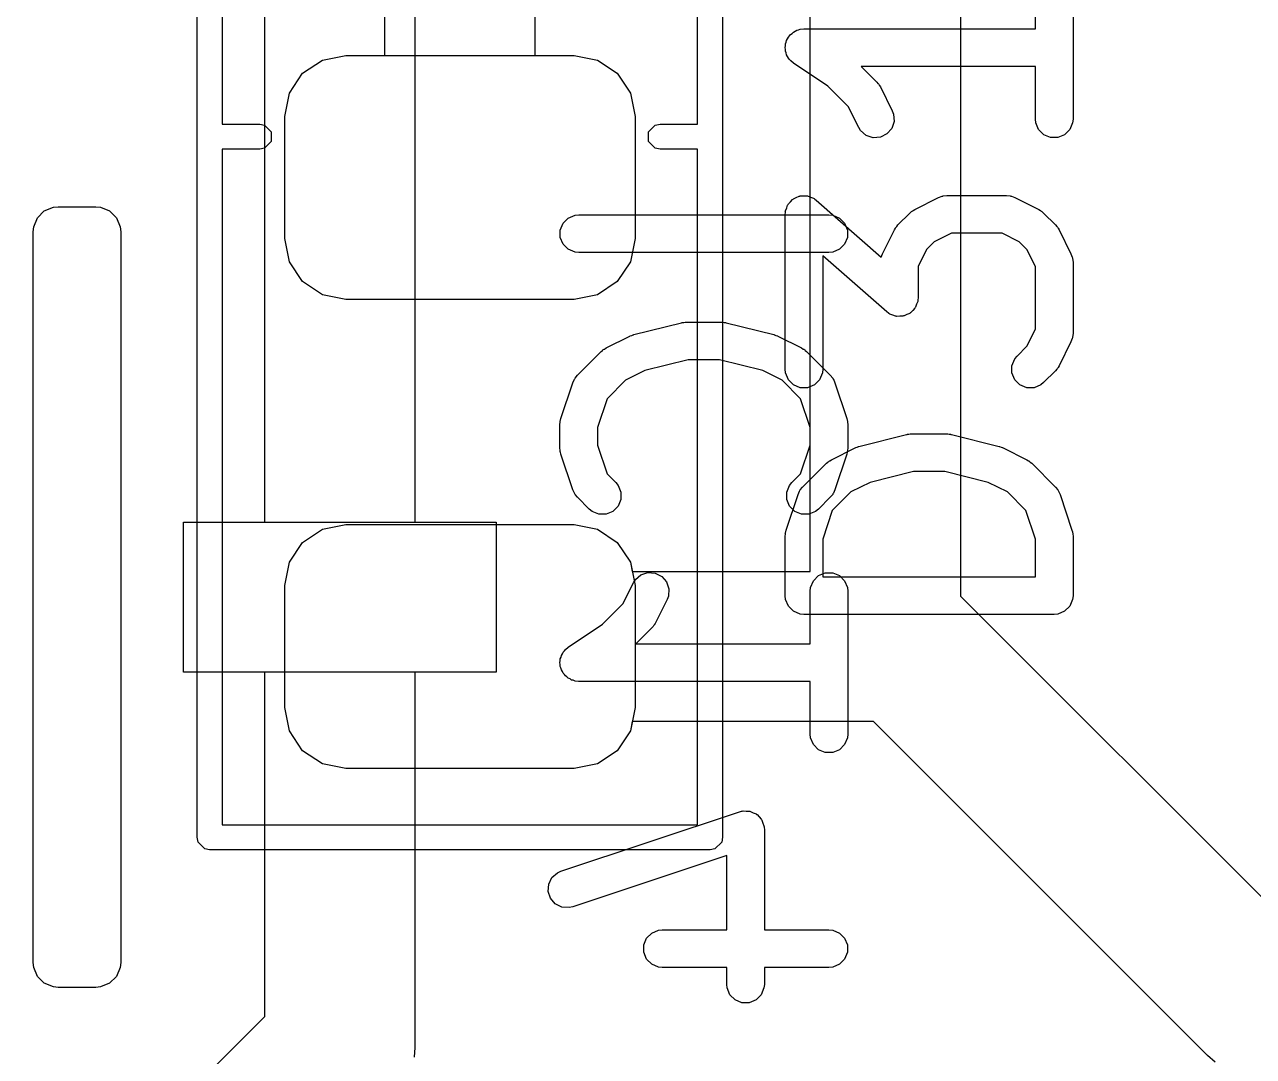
# Model space of a CAD drawing. Header units: inches. Extents: x 1.3 to 5.24, y -7.03 to -1.12.
# Drawn here: x 4.6874 to 4.8807, y -1.5242 to -1.3619 of the extents above; entities that cross this region are included whole.
import ezdxf

# ---------------------------------------------------------------- set-up
doc = ezdxf.new("R2010")
doc.units = ezdxf.units.IN
doc.header["$MEASUREMENT"] = 0
for name, color, linetype, true_color in [('B.Cu', 153, 'CONTINUOUS', 0x4d7fc4), ('B.Mask', 4, 'CONTINUOUS', 0x02ffee), ('B.Paste', 132, 'CONTINUOUS', 0x00c2c2), ('B.Silkscreen', 31, 'CONTINUOUS', 0xe8b2a7), ('F.Cu', 13, 'CONTINUOUS', 0xc83434), ('F.Mask', 201, 'CONTINUOUS', 0xd864ff), ('F.Paste', 253, 'CONTINUOUS', 0xb4a09a), ('F.Silkscreen', 41, 'CONTINUOUS', 0xf2eda1)]:
    doc.layers.add(name, color=color, linetype=linetype, true_color=true_color)

msp = doc.modelspace()

# ---------------------------------------------------------------- linework, layer by layer
at = {"layer": 'B.Cu', "linetype": 'CONTINUOUS'}
for p, q in [((4.7252, -1.44016), (4.7252, -1.32245)), ((4.74882, -1.33031), (4.74882, -1.44016)), ((4.7124, -1.46378), (4.7124, -1.44016)), ((4.7124, -1.44016), (4.7252, -1.44016)), ((4.74882, -1.44016), (4.76161, -1.44016)), ((4.76161, -1.44016), (4.76161, -1.46378)), ((4.7252, -1.46378), (4.7124, -1.46378)), ((4.7252, -1.51794), (4.7252, -1.46378)), ((4.76161, -1.46378), (4.74882, -1.46378)), ((4.74882, -1.46378), (4.74882, -1.52283)), ((4.67669, -1.56645), (4.7252, -1.51794)), ((4.74882, -1.52283), (4.74872, -1.52438))]:
    msp.add_line(p, q, dxfattribs=at)
at = {"layer": 'B.Mask', "linetype": 'CONTINUOUS'}
for p, q in [((4.7124, -1.46378), (4.7124, -1.44016)), ((4.7124, -1.44016), (4.76161, -1.44016)), ((4.76161, -1.44016), (4.76161, -1.46378)), ((4.76161, -1.46378), (4.7124, -1.46378))]:
    msp.add_line(p, q, dxfattribs=at)
at = {"layer": 'B.Paste', "linetype": 'CONTINUOUS'}
for p, q in [((4.7124, -1.46378), (4.7124, -1.44016)), ((4.7124, -1.44016), (4.76161, -1.44016)), ((4.76161, -1.44016), (4.76161, -1.46378)), ((4.76161, -1.46378), (4.7124, -1.46378))]:
    msp.add_line(p, q, dxfattribs=at)
at = {"layer": 'B.Silkscreen', "linetype": 'CONTINUOUS'}
for p, q in [((4.68944, -1.3923), (4.69053, -1.39121)), ((4.69053, -1.39121), (4.69195, -1.39063)), ((4.69195, -1.39063), (4.69272, -1.39055)), ((4.69272, -1.39055), (4.69862, -1.39055)), ((4.69862, -1.39055), (4.69939, -1.39063)), ((4.69939, -1.39063), (4.70081, -1.39121)), ((4.70081, -1.39121), (4.7019, -1.3923)), ((4.77402, -1.39189), (4.7746, -1.39184)), ((4.7746, -1.39184), (4.81397, -1.39184)), ((4.81397, -1.39184), (4.81455, -1.39189)), ((4.68878, -1.39449), (4.68886, -1.39372)), ((4.68886, -1.39372), (4.68944, -1.3923)), ((4.7019, -1.3923), (4.70248, -1.39372)), ((4.70248, -1.39372), (4.70256, -1.39449)), ((4.7717, -1.39421), (4.77214, -1.39315)), ((4.77214, -1.39315), (4.77296, -1.39233)), ((4.77296, -1.39233), (4.77402, -1.39189)), ((4.81455, -1.39189), (4.81561, -1.39233)), ((4.81561, -1.39233), (4.81642, -1.39315)), ((4.81642, -1.39315), (4.81687, -1.39421)), ((4.68878, -1.50945), (4.68878, -1.39449)), ((4.70256, -1.39449), (4.70256, -1.50945)), ((4.7717, -1.39536), (4.7717, -1.39421)), ((4.77214, -1.39643), (4.7717, -1.39536)), ((4.81687, -1.39536), (4.81642, -1.39643)), ((4.81687, -1.39421), (4.81687, -1.39536)), ((4.77296, -1.39724), (4.77214, -1.39643)), ((4.77402, -1.39768), (4.77296, -1.39724)), ((4.81561, -1.39724), (4.81455, -1.39768)), ((4.81642, -1.39643), (4.81561, -1.39724)), ((4.7746, -1.39774), (4.77402, -1.39768)), ((4.81397, -1.39774), (4.7746, -1.39774)), ((4.81455, -1.39768), (4.81397, -1.39774)), ((4.78326, -1.41067), (4.79076, -1.4088)), ((4.79076, -1.4088), (4.79086, -1.40878)), ((4.79086, -1.40878), (4.7909, -1.40877)), ((4.7909, -1.40877), (4.79111, -1.40874)), ((4.79111, -1.40874), (4.79133, -1.40871)), ((4.79133, -1.40871), (4.79137, -1.40872)), ((4.79137, -1.40872), (4.79147, -1.40871)), ((4.79147, -1.40871), (4.7971, -1.40871)), ((4.7971, -1.40871), (4.7972, -1.40872)), ((4.7972, -1.40872), (4.79724, -1.40871)), ((4.79724, -1.40871), (4.79746, -1.40874)), ((4.79746, -1.40874), (4.79767, -1.40877)), ((4.79767, -1.40877), (4.79771, -1.40878)), ((4.79771, -1.40878), (4.79781, -1.4088)), ((4.79781, -1.4088), (4.80531, -1.41067)), ((4.7789, -1.41277), (4.78265, -1.41089)), ((4.78265, -1.41089), (4.78269, -1.41088)), ((4.78269, -1.41088), (4.78271, -1.41087)), ((4.78271, -1.41087), (4.78295, -1.41078)), ((4.78295, -1.41078), (4.78319, -1.41069)), ((4.78319, -1.41069), (4.78321, -1.41069)), ((4.78321, -1.41069), (4.78326, -1.41067)), ((4.80531, -1.41067), (4.80535, -1.41069)), ((4.80535, -1.41069), (4.80538, -1.41069)), ((4.80538, -1.41069), (4.80561, -1.41078)), ((4.80561, -1.41078), (4.80586, -1.41087)), ((4.80586, -1.41087), (4.80587, -1.41088)), ((4.80587, -1.41088), (4.80592, -1.41089)), ((4.80592, -1.41089), (4.80967, -1.41277)), ((4.77814, -1.41332), (4.77836, -1.41314)), ((4.77836, -1.41314), (4.77841, -1.41308)), ((4.77841, -1.41308), (4.7785, -1.41302)), ((4.7785, -1.41302), (4.77858, -1.41296)), ((4.77858, -1.41296), (4.77866, -1.41293)), ((4.77866, -1.41293), (4.7789, -1.41277)), ((4.80967, -1.41277), (4.80991, -1.41293)), ((4.80991, -1.41293), (4.80999, -1.41296)), ((4.80999, -1.41296), (4.81007, -1.41302)), ((4.81007, -1.41302), (4.81016, -1.41308)), ((4.81016, -1.41308), (4.81021, -1.41314)), ((4.81021, -1.41314), (4.81043, -1.41332)), ((4.77439, -1.41707), (4.77814, -1.41332)), ((4.79184, -1.41461), (4.785, -1.41632)), ((4.79673, -1.41461), (4.79184, -1.41461)), ((4.80356, -1.41632), (4.79673, -1.41461)), ((4.81043, -1.41332), (4.81418, -1.41707)), ((4.785, -1.41632), (4.78197, -1.41784)), ((4.8066, -1.41784), (4.80356, -1.41632)), ((4.7718, -1.42385), (4.77367, -1.41823)), ((4.77367, -1.41823), (4.77391, -1.4177)), ((4.77391, -1.4177), (4.77398, -1.41762)), ((4.77398, -1.41762), (4.77402, -1.41752)), ((4.77402, -1.41752), (4.77439, -1.41707)), ((4.78197, -1.41784), (4.77905, -1.42076)), ((4.80951, -1.42076), (4.8066, -1.41784)), ((4.81418, -1.41707), (4.81455, -1.41752)), ((4.81455, -1.41752), (4.81459, -1.41762)), ((4.81459, -1.41762), (4.81466, -1.4177)), ((4.81466, -1.4177), (4.8149, -1.41823)), ((4.8149, -1.41823), (4.81677, -1.42385)), ((4.77905, -1.42076), (4.77755, -1.42526)), ((4.81102, -1.42526), (4.80951, -1.42076)), ((4.77165, -1.42478), (4.77168, -1.42449)), ((4.77167, -1.42442), (4.77169, -1.42431)), ((4.77168, -1.42449), (4.77167, -1.42442)), ((4.77169, -1.42431), (4.7717, -1.42421)), ((4.7717, -1.42421), (4.77173, -1.42414)), ((4.77173, -1.42414), (4.7718, -1.42385)), ((4.81677, -1.42385), (4.81684, -1.42414)), ((4.81684, -1.42414), (4.81687, -1.42421)), ((4.81687, -1.42421), (4.81688, -1.42431)), ((4.81688, -1.42431), (4.8169, -1.42442)), ((4.8169, -1.42442), (4.81689, -1.42449)), ((4.81689, -1.42449), (4.81692, -1.42478)), ((4.77165, -1.42853), (4.77165, -1.42478)), ((4.77755, -1.42526), (4.77755, -1.42805)), ((4.81102, -1.42805), (4.81102, -1.42526)), ((4.81692, -1.42478), (4.81692, -1.42853)), ((4.77168, -1.42883), (4.77165, -1.42853)), ((4.77755, -1.42805), (4.77905, -1.43256)), ((4.80951, -1.43256), (4.81102, -1.42805)), ((4.81692, -1.42853), (4.81689, -1.42883)), ((4.77167, -1.4289), (4.77168, -1.42883)), ((4.77169, -1.42901), (4.77167, -1.4289)), ((4.7717, -1.42911), (4.77169, -1.42901)), ((4.77173, -1.42918), (4.7717, -1.42911)), ((4.7718, -1.42947), (4.77173, -1.42918)), ((4.77367, -1.43509), (4.7718, -1.42947)), ((4.81677, -1.42947), (4.8149, -1.43509)), ((4.81684, -1.42918), (4.81677, -1.42947)), ((4.81687, -1.42911), (4.81684, -1.42918)), ((4.81688, -1.42901), (4.81687, -1.42911)), ((4.8169, -1.4289), (4.81688, -1.42901)), ((4.81689, -1.42883), (4.8169, -1.4289)), ((4.77905, -1.43256), (4.78044, -1.43395)), ((4.78044, -1.43395), (4.7808, -1.43439)), ((4.7808, -1.43439), (4.78124, -1.43546)), ((4.80732, -1.43546), (4.80776, -1.43439)), ((4.80776, -1.43439), (4.80813, -1.43395)), ((4.80813, -1.43395), (4.80951, -1.43256)), ((4.77391, -1.43562), (4.77367, -1.43509)), ((4.77398, -1.4357), (4.77391, -1.43562)), ((4.77402, -1.4358), (4.77398, -1.4357)), ((4.77439, -1.43625), (4.77402, -1.4358)), ((4.77626, -1.43812), (4.77439, -1.43625)), ((4.78124, -1.43546), (4.78124, -1.43661)), ((4.80732, -1.43661), (4.80732, -1.43546)), ((4.81418, -1.43625), (4.81231, -1.43812)), ((4.81455, -1.4358), (4.81418, -1.43625)), ((4.81459, -1.4357), (4.81455, -1.4358)), ((4.81466, -1.43562), (4.81459, -1.4357)), ((4.8149, -1.43509), (4.81466, -1.43562)), ((4.77671, -1.43849), (4.77626, -1.43812)), ((4.7808, -1.43767), (4.77999, -1.43849)), ((4.78124, -1.43661), (4.7808, -1.43767)), ((4.80776, -1.43767), (4.80732, -1.43661)), ((4.80858, -1.43849), (4.80776, -1.43767)), ((4.81231, -1.43812), (4.81186, -1.43849)), ((4.77777, -1.43893), (4.77671, -1.43849)), ((4.77892, -1.43893), (4.77777, -1.43893)), ((4.77999, -1.43849), (4.77892, -1.43893)), ((4.80964, -1.43893), (4.80858, -1.43849)), ((4.8108, -1.43893), (4.80964, -1.43893)), ((4.81186, -1.43849), (4.8108, -1.43893)), ((4.78155, -1.45303), (4.78321, -1.44971)), ((4.78321, -1.44971), (4.78352, -1.44922)), ((4.78352, -1.44922), (4.78439, -1.44847)), ((4.78439, -1.44847), (4.78548, -1.4481)), ((4.78548, -1.4481), (4.78663, -1.44818)), ((4.78663, -1.44818), (4.78766, -1.4487)), ((4.78766, -1.4487), (4.78841, -1.44957)), ((4.78841, -1.44957), (4.78878, -1.45066)), ((4.81107, -1.45046), (4.81151, -1.44939)), ((4.81151, -1.44939), (4.81233, -1.44858)), ((4.81233, -1.44858), (4.81339, -1.44814)), ((4.81339, -1.44814), (4.81455, -1.44814)), ((4.81455, -1.44814), (4.81561, -1.44858)), ((4.81561, -1.44858), (4.81642, -1.44939)), ((4.81642, -1.44939), (4.81687, -1.45046)), ((4.78878, -1.45066), (4.7887, -1.45181)), ((4.81102, -1.45103), (4.81107, -1.45046)), ((4.81102, -1.45933), (4.81102, -1.45103)), ((4.81687, -1.45046), (4.81692, -1.45103)), ((4.81692, -1.45103), (4.81692, -1.47353)), ((4.77834, -1.45624), (4.78155, -1.45303)), ((4.78849, -1.45235), (4.78661, -1.4561)), ((4.7887, -1.45181), (4.78849, -1.45235)), ((4.77296, -1.45982), (4.77834, -1.45624)), ((4.78606, -1.45687), (4.7836, -1.45933)), ((4.78625, -1.45664), (4.78606, -1.45687)), ((4.78631, -1.45659), (4.78625, -1.45664)), ((4.78636, -1.4565), (4.78631, -1.45659)), ((4.78643, -1.45642), (4.78636, -1.4565)), ((4.78646, -1.45635), (4.78643, -1.45642)), ((4.78661, -1.4561), (4.78646, -1.45635)), ((4.7836, -1.45933), (4.81102, -1.45933)), ((4.7717, -1.4617), (4.77182, -1.46143)), ((4.77182, -1.46143), (4.77187, -1.46115)), ((4.77187, -1.46115), (4.77203, -1.46091)), ((4.77203, -1.46091), (4.77214, -1.46064)), ((4.77214, -1.46064), (4.77235, -1.46043)), ((4.77235, -1.46043), (4.77251, -1.46019)), ((4.77251, -1.46019), (4.77296, -1.45983)), ((4.77296, -1.45983), (4.77296, -1.45982)), ((4.77296, -1.45982), (4.77296, -1.45982)), ((4.77296, -1.45982), (4.77296, -1.45982)), ((4.77165, -1.46228), (4.7717, -1.46199)), ((4.7717, -1.46256), (4.77165, -1.46228)), ((4.7717, -1.46199), (4.7717, -1.4617)), ((4.7717, -1.46286), (4.7717, -1.46256)), ((4.77181, -1.46312), (4.7717, -1.46286)), ((4.77187, -1.46341), (4.77181, -1.46312)), ((4.77203, -1.46365), (4.77187, -1.46341)), ((4.77214, -1.46392), (4.77203, -1.46365)), ((4.77235, -1.46412), (4.77214, -1.46392)), ((4.77251, -1.46437), (4.77235, -1.46412)), ((4.77275, -1.46453), (4.77251, -1.46437)), ((4.77296, -1.46473), (4.77275, -1.46453)), ((4.77323, -1.46485), (4.77296, -1.46473)), ((4.77347, -1.46501), (4.77323, -1.46485)), ((4.77375, -1.46506), (4.77347, -1.46501)), ((4.77402, -1.46518), (4.77375, -1.46506)), ((4.77459, -1.46523), (4.77402, -1.46518)), ((4.7746, -1.46523), (4.77459, -1.46523)), ((4.81102, -1.46523), (4.7746, -1.46523)), ((4.7746, -1.46523), (4.7746, -1.46523)), ((4.7746, -1.46523), (4.7746, -1.46523)), ((4.81102, -1.47353), (4.81102, -1.46523)), ((4.81107, -1.4741), (4.81102, -1.47353)), ((4.81151, -1.47517), (4.81107, -1.4741)), ((4.81687, -1.4741), (4.81642, -1.47517)), ((4.81692, -1.47353), (4.81687, -1.4741)), ((4.81233, -1.47598), (4.81151, -1.47517)), ((4.81339, -1.47642), (4.81233, -1.47598)), ((4.81455, -1.47642), (4.81339, -1.47642)), ((4.81561, -1.47598), (4.81455, -1.47642)), ((4.81642, -1.47517), (4.81561, -1.47598)), ((4.77179, -1.4951), (4.79991, -1.48573)), ((4.79991, -1.48573), (4.8002, -1.48566)), ((4.8002, -1.48566), (4.80027, -1.48563)), ((4.80027, -1.48563), (4.80033, -1.48563)), ((4.80033, -1.48563), (4.80048, -1.4856)), ((4.80048, -1.4856), (4.80095, -1.48563)), ((4.80095, -1.48563), (4.80142, -1.48563)), ((4.80142, -1.48563), (4.80152, -1.48567)), ((4.80152, -1.48567), (4.80163, -1.48568)), ((4.80163, -1.48568), (4.80205, -1.48589)), ((4.80205, -1.48589), (4.80249, -1.48607)), ((4.80249, -1.48607), (4.80256, -1.48615)), ((4.80256, -1.48615), (4.80266, -1.48619)), ((4.80266, -1.48619), (4.80297, -1.48655)), ((4.80297, -1.48655), (4.8033, -1.48689)), ((4.8033, -1.48689), (4.80334, -1.48698)), ((4.80334, -1.48698), (4.80341, -1.48706)), ((4.80341, -1.48706), (4.80356, -1.48751)), ((4.80356, -1.48751), (4.80374, -1.48795)), ((4.80374, -1.48795), (4.80376, -1.4881)), ((4.80376, -1.4881), (4.80378, -1.48816)), ((4.80378, -1.48816), (4.80377, -1.48823)), ((4.80377, -1.48823), (4.8038, -1.48853)), ((4.8038, -1.48853), (4.8038, -1.50432)), ((4.79789, -1.49262), (4.77366, -1.5007)), ((4.79789, -1.50432), (4.79789, -1.49262)), ((4.76988, -1.49712), (4.77039, -1.49609)), ((4.77039, -1.49609), (4.77126, -1.49533)), ((4.77126, -1.49533), (4.77179, -1.4951)), ((4.76979, -1.49827), (4.76988, -1.49712)), ((4.77016, -1.49936), (4.76979, -1.49827)), ((4.77091, -1.50023), (4.77016, -1.49936)), ((4.77194, -1.50075), (4.77091, -1.50023)), ((4.77309, -1.50083), (4.77194, -1.50075)), ((4.77366, -1.5007), (4.77309, -1.50083)), ((4.78483, -1.5067), (4.78527, -1.50563)), ((4.78527, -1.50563), (4.78608, -1.50482)), ((4.78608, -1.50482), (4.78715, -1.50438)), ((4.78715, -1.50438), (4.78772, -1.50432)), ((4.78772, -1.50432), (4.79789, -1.50432)), ((4.8038, -1.50432), (4.81397, -1.50432)), ((4.81397, -1.50432), (4.81455, -1.50438)), ((4.81455, -1.50438), (4.81561, -1.50482)), ((4.81561, -1.50482), (4.81642, -1.50563)), ((4.81642, -1.50563), (4.81687, -1.5067)), ((4.78483, -1.50785), (4.78483, -1.5067)), ((4.78527, -1.50891), (4.78483, -1.50785)), ((4.81687, -1.50785), (4.81642, -1.50891)), ((4.81687, -1.5067), (4.81687, -1.50785)), ((4.68886, -1.51022), (4.68878, -1.50945)), ((4.70256, -1.50945), (4.70248, -1.51022)), ((4.78608, -1.50973), (4.78527, -1.50891)), ((4.78715, -1.51017), (4.78608, -1.50973)), ((4.81561, -1.50973), (4.81455, -1.51017)), ((4.81642, -1.50891), (4.81561, -1.50973)), ((4.68944, -1.51164), (4.68886, -1.51022)), ((4.69053, -1.51272), (4.68944, -1.51164)), ((4.7019, -1.51164), (4.70081, -1.51272)), ((4.70248, -1.51022), (4.7019, -1.51164)), ((4.78772, -1.51023), (4.78715, -1.51017)), ((4.79789, -1.51023), (4.78772, -1.51023)), ((4.79789, -1.5129), (4.79789, -1.51023)), ((4.81397, -1.51023), (4.8038, -1.51023)), ((4.8038, -1.51023), (4.8038, -1.5129)), ((4.81455, -1.51017), (4.81397, -1.51023)), ((4.69195, -1.51331), (4.69053, -1.51272)), ((4.69272, -1.51339), (4.69195, -1.51331)), ((4.69862, -1.51339), (4.69272, -1.51339)), ((4.69939, -1.51331), (4.69862, -1.51339)), ((4.70081, -1.51272), (4.69939, -1.51331)), ((4.79795, -1.51347), (4.79789, -1.5129)), ((4.79839, -1.51454), (4.79795, -1.51347)), ((4.80374, -1.51347), (4.8033, -1.51454)), ((4.8038, -1.5129), (4.80374, -1.51347)), ((4.79921, -1.51535), (4.79839, -1.51454)), ((4.80027, -1.51579), (4.79921, -1.51535)), ((4.80249, -1.51535), (4.80142, -1.51579)), ((4.8033, -1.51454), (4.80249, -1.51535)), ((4.80142, -1.51579), (4.80027, -1.51579))]:
    msp.add_line(p, q, dxfattribs=at)
at = {"layer": 'F.Cu', "linetype": 'CONTINUOUS'}
for p, q in [((4.83465, -1.22047), (4.83465, -1.4518)), ((4.81102, -1.44793), (4.81102, -1.22536)), ((4.76772, -1.29134), (4.76772, -1.36673)), ((4.74409, -1.36673), (4.74409, -1.29623)), ((4.73427, -1.36746), (4.73794, -1.36673)), ((4.73794, -1.36673), (4.74409, -1.36673)), ((4.76772, -1.36673), (4.77387, -1.36673)), ((4.77387, -1.36673), (4.77754, -1.36746)), ((4.73116, -1.36954), (4.73427, -1.36746)), ((4.77754, -1.36746), (4.78065, -1.36954)), ((4.72908, -1.37266), (4.73116, -1.36954)), ((4.78065, -1.36954), (4.78273, -1.37266)), ((4.72835, -1.37633), (4.72908, -1.37266)), ((4.78273, -1.37266), (4.78346, -1.37633)), ((4.72835, -1.39552), (4.72835, -1.37633)), ((4.78346, -1.37633), (4.78346, -1.39552)), ((4.72908, -1.39919), (4.72835, -1.39552)), ((4.78346, -1.39552), (4.78273, -1.39919)), ((4.73116, -1.40231), (4.72908, -1.39919)), ((4.78273, -1.39919), (4.78065, -1.40231)), ((4.73427, -1.40439), (4.73116, -1.40231)), ((4.78065, -1.40231), (4.77754, -1.40439)), ((4.73794, -1.40512), (4.73427, -1.40439)), ((4.77387, -1.40512), (4.73794, -1.40512)), ((4.77754, -1.40439), (4.77387, -1.40512)), ((4.73116, -1.44336), (4.73427, -1.44128)), ((4.73427, -1.44128), (4.73794, -1.44055)), ((4.73794, -1.44055), (4.77387, -1.44055)), ((4.77387, -1.44055), (4.77754, -1.44128)), ((4.77754, -1.44128), (4.78065, -1.44336)), ((4.72908, -1.44648), (4.73116, -1.44336)), ((4.78065, -1.44336), (4.78273, -1.44648)), ((4.72835, -1.45015), (4.72908, -1.44648)), ((4.78273, -1.44648), (4.78302, -1.44793)), ((4.78302, -1.44793), (4.81102, -1.44793)), ((4.72835, -1.46934), (4.72835, -1.45015)), ((4.83465, -1.4518), (4.88678, -1.50394)), ((4.72908, -1.47301), (4.72835, -1.46934)), ((4.73116, -1.47613), (4.72908, -1.47301)), ((4.78273, -1.47301), (4.78065, -1.47613)), ((4.78302, -1.47156), (4.78273, -1.47301)), ((4.82099, -1.47156), (4.78302, -1.47156)), ((4.87354, -1.5241), (4.82099, -1.47156)), ((4.73427, -1.47821), (4.73116, -1.47613)), ((4.78065, -1.47613), (4.77754, -1.47821)), ((4.73794, -1.47894), (4.73427, -1.47821)), ((4.77754, -1.47821), (4.77387, -1.47894)), ((4.77387, -1.47894), (4.73794, -1.47894)), ((4.8747, -1.52512), (4.87354, -1.5241))]:
    msp.add_line(p, q, dxfattribs=at)
at = {"layer": 'F.Mask', "linetype": 'CONTINUOUS'}
for p, q in [((4.73427, -1.36746), (4.73794, -1.36673)), ((4.73794, -1.36673), (4.77387, -1.36673)), ((4.77387, -1.36673), (4.77754, -1.36746)), ((4.73116, -1.36954), (4.73427, -1.36746)), ((4.77754, -1.36746), (4.78065, -1.36954)), ((4.72908, -1.37266), (4.73116, -1.36954)), ((4.78065, -1.36954), (4.78273, -1.37266)), ((4.72835, -1.37633), (4.72908, -1.37266)), ((4.78273, -1.37266), (4.78346, -1.37633)), ((4.72835, -1.39552), (4.72835, -1.37633)), ((4.78346, -1.37633), (4.78346, -1.39552)), ((4.72908, -1.39919), (4.72835, -1.39552)), ((4.78346, -1.39552), (4.78273, -1.39919)), ((4.73116, -1.40231), (4.72908, -1.39919)), ((4.78273, -1.39919), (4.78065, -1.40231)), ((4.73427, -1.40439), (4.73116, -1.40231)), ((4.78065, -1.40231), (4.77754, -1.40439)), ((4.73794, -1.40512), (4.73427, -1.40439)), ((4.77387, -1.40512), (4.73794, -1.40512)), ((4.77754, -1.40439), (4.77387, -1.40512)), ((4.73116, -1.44336), (4.73427, -1.44128)), ((4.73427, -1.44128), (4.73794, -1.44055)), ((4.73794, -1.44055), (4.77387, -1.44055)), ((4.77387, -1.44055), (4.77754, -1.44128)), ((4.77754, -1.44128), (4.78065, -1.44336)), ((4.72908, -1.44648), (4.73116, -1.44336)), ((4.78065, -1.44336), (4.78273, -1.44648)), ((4.72835, -1.45015), (4.72908, -1.44648)), ((4.78273, -1.44648), (4.78346, -1.45015)), ((4.72835, -1.46934), (4.72835, -1.45015)), ((4.78346, -1.45015), (4.78346, -1.46934)), ((4.72908, -1.47301), (4.72835, -1.46934)), ((4.78346, -1.46934), (4.78273, -1.47301)), ((4.73116, -1.47613), (4.72908, -1.47301)), ((4.78273, -1.47301), (4.78065, -1.47613)), ((4.73427, -1.47821), (4.73116, -1.47613)), ((4.78065, -1.47613), (4.77754, -1.47821)), ((4.73794, -1.47894), (4.73427, -1.47821)), ((4.77754, -1.47821), (4.77387, -1.47894)), ((4.77387, -1.47894), (4.73794, -1.47894))]:
    msp.add_line(p, q, dxfattribs=at)
at = {"layer": 'F.Paste', "linetype": 'CONTINUOUS'}
for p, q in [((4.73427, -1.36746), (4.73794, -1.36673)), ((4.73794, -1.36673), (4.77387, -1.36673)), ((4.77387, -1.36673), (4.77754, -1.36746)), ((4.73116, -1.36954), (4.73427, -1.36746)), ((4.77754, -1.36746), (4.78065, -1.36954)), ((4.72908, -1.37266), (4.73116, -1.36954)), ((4.78065, -1.36954), (4.78273, -1.37266)), ((4.72835, -1.37633), (4.72908, -1.37266)), ((4.78273, -1.37266), (4.78346, -1.37633)), ((4.72835, -1.39552), (4.72835, -1.37633)), ((4.78346, -1.37633), (4.78346, -1.39552)), ((4.72908, -1.39919), (4.72835, -1.39552)), ((4.78346, -1.39552), (4.78273, -1.39919)), ((4.73116, -1.40231), (4.72908, -1.39919)), ((4.78273, -1.39919), (4.78065, -1.40231)), ((4.73427, -1.40439), (4.73116, -1.40231)), ((4.78065, -1.40231), (4.77754, -1.40439)), ((4.73794, -1.40512), (4.73427, -1.40439)), ((4.77387, -1.40512), (4.73794, -1.40512)), ((4.77754, -1.40439), (4.77387, -1.40512)), ((4.73116, -1.44336), (4.73427, -1.44128)), ((4.73427, -1.44128), (4.73794, -1.44055)), ((4.73794, -1.44055), (4.77387, -1.44055)), ((4.77387, -1.44055), (4.77754, -1.44128)), ((4.77754, -1.44128), (4.78065, -1.44336)), ((4.72908, -1.44648), (4.73116, -1.44336)), ((4.78065, -1.44336), (4.78273, -1.44648)), ((4.72835, -1.45015), (4.72908, -1.44648)), ((4.78273, -1.44648), (4.78346, -1.45015)), ((4.72835, -1.46934), (4.72835, -1.45015)), ((4.78346, -1.45015), (4.78346, -1.46934)), ((4.72908, -1.47301), (4.72835, -1.46934)), ((4.78346, -1.46934), (4.78273, -1.47301)), ((4.73116, -1.47613), (4.72908, -1.47301)), ((4.78273, -1.47301), (4.78065, -1.47613)), ((4.73427, -1.47821), (4.73116, -1.47613)), ((4.78065, -1.47613), (4.77754, -1.47821)), ((4.73794, -1.47894), (4.73427, -1.47821)), ((4.77754, -1.47821), (4.77387, -1.47894)), ((4.77387, -1.47894), (4.73794, -1.47894))]:
    msp.add_line(p, q, dxfattribs=at)
at = {"layer": 'F.Silkscreen', "linetype": 'CONTINUOUS'}
for p, q in [((4.84645, -1.36255), (4.84645, -1.35426)), ((4.85236, -1.35426), (4.85236, -1.37675)), ((4.71457, -1.48976), (4.71457, -1.35591)), ((4.79724, -1.35591), (4.79724, -1.48976)), ((4.7185, -1.35787), (4.7185, -1.37756)), ((4.79331, -1.37756), (4.79331, -1.35787)), ((4.80866, -1.36294), (4.8089, -1.36278)), ((4.8089, -1.36278), (4.80919, -1.36272)), ((4.80919, -1.36272), (4.80946, -1.36261)), ((4.80946, -1.36261), (4.81003, -1.36255)), ((4.81003, -1.36255), (4.81003, -1.36255)), ((4.81003, -1.36255), (4.81003, -1.36255)), ((4.81003, -1.36255), (4.81003, -1.36255)), ((4.81003, -1.36255), (4.84645, -1.36255)), ((4.80714, -1.36493), (4.80725, -1.36466)), ((4.80725, -1.36466), (4.8073, -1.36438)), ((4.8073, -1.36438), (4.80747, -1.36413)), ((4.80747, -1.36413), (4.80758, -1.36386)), ((4.80758, -1.36386), (4.80778, -1.36366)), ((4.80778, -1.36366), (4.80794, -1.36342)), ((4.80794, -1.36342), (4.80819, -1.36326)), ((4.80819, -1.36326), (4.80839, -1.36305)), ((4.80839, -1.36305), (4.80866, -1.36294)), ((4.80708, -1.36551), (4.80714, -1.36522)), ((4.80714, -1.36579), (4.80708, -1.36551)), ((4.80714, -1.36522), (4.80714, -1.36493)), ((4.80714, -1.36608), (4.80714, -1.36579)), ((4.80725, -1.36635), (4.80714, -1.36608)), ((4.80731, -1.36664), (4.80725, -1.36635)), ((4.80747, -1.36688), (4.80731, -1.36664)), ((4.80758, -1.36714), (4.80747, -1.36688)), ((4.80778, -1.36735), (4.80758, -1.36714)), ((4.80795, -1.36759), (4.80778, -1.36735)), ((4.80839, -1.36796), (4.80795, -1.36759)), ((4.81378, -1.37155), (4.80839, -1.36796)), ((4.80839, -1.36796), (4.80839, -1.36796)), ((4.80839, -1.36796), (4.80839, -1.36796)), ((4.80839, -1.36796), (4.80839, -1.36796)), ((4.84645, -1.36846), (4.81904, -1.36846)), ((4.81904, -1.36846), (4.82149, -1.37092)), ((4.84645, -1.37675), (4.84645, -1.36846)), ((4.81698, -1.37475), (4.81378, -1.37155)), ((4.82149, -1.37092), (4.82168, -1.37114)), ((4.82168, -1.37114), (4.82174, -1.37119)), ((4.82174, -1.37119), (4.82179, -1.37128)), ((4.82179, -1.37128), (4.82186, -1.37136)), ((4.82186, -1.37136), (4.82189, -1.37143)), ((4.82189, -1.37143), (4.82205, -1.37168)), ((4.82205, -1.37168), (4.82392, -1.37543)), ((4.81864, -1.37807), (4.81698, -1.37475)), ((4.82392, -1.37543), (4.82413, -1.37597)), ((4.82413, -1.37597), (4.82421, -1.37712)), ((4.7185, -1.37756), (4.72441, -1.37756)), ((4.72441, -1.37756), (4.72516, -1.37771)), ((4.72516, -1.37771), (4.72623, -1.37877)), ((4.78558, -1.37877), (4.78665, -1.37771)), ((4.78665, -1.37771), (4.7874, -1.37756)), ((4.7874, -1.37756), (4.79331, -1.37756)), ((4.81895, -1.37856), (4.81864, -1.37807)), ((4.82385, -1.37822), (4.82309, -1.37909)), ((4.82421, -1.37712), (4.82385, -1.37822)), ((4.84651, -1.37733), (4.84645, -1.37675)), ((4.84695, -1.37839), (4.84651, -1.37733)), ((4.8523, -1.37733), (4.85186, -1.37839)), ((4.85236, -1.37675), (4.8523, -1.37733)), ((4.72623, -1.37877), (4.72623, -1.38028)), ((4.78558, -1.38028), (4.78558, -1.37877)), ((4.81982, -1.37932), (4.81895, -1.37856)), ((4.82091, -1.37968), (4.81982, -1.37932)), ((4.82206, -1.3796), (4.82091, -1.37968)), ((4.82309, -1.37909), (4.82206, -1.3796)), ((4.84776, -1.37921), (4.84695, -1.37839)), ((4.84883, -1.37965), (4.84776, -1.37921)), ((4.84998, -1.37965), (4.84883, -1.37965)), ((4.85104, -1.37921), (4.84998, -1.37965)), ((4.85186, -1.37839), (4.85104, -1.37921)), ((4.72441, -1.3815), (4.7185, -1.3815)), ((4.7185, -1.3815), (4.7185, -1.4878)), ((4.72516, -1.38135), (4.72441, -1.3815)), ((4.72623, -1.38028), (4.72516, -1.38135)), ((4.78665, -1.38135), (4.78558, -1.38028)), ((4.7874, -1.3815), (4.78665, -1.38135)), ((4.79331, -1.3815), (4.7874, -1.3815)), ((4.79331, -1.4878), (4.79331, -1.3815)), ((4.80758, -1.39011), (4.80792, -1.38977)), ((4.80792, -1.38977), (4.80823, -1.38941)), ((4.80823, -1.38941), (4.80832, -1.38937)), ((4.80832, -1.38937), (4.80839, -1.3893)), ((4.80839, -1.3893), (4.80883, -1.38911)), ((4.80883, -1.38911), (4.80926, -1.3889)), ((4.80926, -1.3889), (4.80936, -1.38889)), ((4.80936, -1.38889), (4.80946, -1.38885)), ((4.80946, -1.38885), (4.80994, -1.38885)), ((4.80994, -1.38885), (4.81041, -1.38882)), ((4.81041, -1.38882), (4.81051, -1.38885)), ((4.81051, -1.38885), (4.81061, -1.38885)), ((4.81061, -1.38885), (4.81105, -1.38904)), ((4.81105, -1.38904), (4.81151, -1.38919)), ((4.81151, -1.38919), (4.81162, -1.38927)), ((4.81162, -1.38927), (4.81167, -1.3893)), ((4.81167, -1.3893), (4.81173, -1.38935)), ((4.81173, -1.38935), (4.81198, -1.38953)), ((4.81198, -1.38953), (4.82219, -1.39846)), ((4.82746, -1.39098), (4.83121, -1.38911)), ((4.83121, -1.38911), (4.83175, -1.3889)), ((4.83175, -1.3889), (4.83186, -1.3889)), ((4.83186, -1.3889), (4.83195, -1.38885)), ((4.83195, -1.38885), (4.83253, -1.3888)), ((4.83253, -1.3888), (4.8419, -1.3888)), ((4.8419, -1.3888), (4.84248, -1.38885)), ((4.84248, -1.38885), (4.84258, -1.3889)), ((4.84258, -1.3889), (4.84268, -1.3889)), ((4.84268, -1.3889), (4.84322, -1.38911)), ((4.84322, -1.38911), (4.84697, -1.39098)), ((4.80708, -1.39175), (4.80711, -1.39145)), ((4.80708, -1.41612), (4.80708, -1.39175)), ((4.8071, -1.39137), (4.80712, -1.39132)), ((4.80711, -1.39145), (4.8071, -1.39137)), ((4.80712, -1.39132), (4.80714, -1.39117)), ((4.80714, -1.39117), (4.80732, -1.39073)), ((4.80732, -1.39073), (4.80747, -1.39028)), ((4.80747, -1.39028), (4.80754, -1.3902)), ((4.80754, -1.3902), (4.80758, -1.39011)), ((4.82482, -1.39341), (4.82669, -1.39154)), ((4.82669, -1.39154), (4.82692, -1.39135)), ((4.82692, -1.39135), (4.82697, -1.39129)), ((4.82697, -1.39129), (4.82706, -1.39124)), ((4.82706, -1.39124), (4.82714, -1.39117)), ((4.82714, -1.39117), (4.82721, -1.39114)), ((4.82721, -1.39114), (4.82746, -1.39098)), ((4.84697, -1.39098), (4.84722, -1.39114)), ((4.84722, -1.39114), (4.84729, -1.39117)), ((4.84729, -1.39117), (4.84737, -1.39124)), ((4.84737, -1.39124), (4.84746, -1.39129)), ((4.84746, -1.39129), (4.84751, -1.39135)), ((4.84751, -1.39135), (4.84774, -1.39154)), ((4.84774, -1.39154), (4.84962, -1.39341)), ((4.82445, -1.39386), (4.82452, -1.39378)), ((4.82452, -1.39378), (4.82457, -1.39369)), ((4.82457, -1.39369), (4.82463, -1.39364)), ((4.82463, -1.39364), (4.82482, -1.39341)), ((4.84962, -1.39341), (4.8498, -1.39364)), ((4.8498, -1.39364), (4.84986, -1.39369)), ((4.84986, -1.39369), (4.84992, -1.39378)), ((4.84992, -1.39378), (4.84998, -1.39386)), ((4.82239, -1.39793), (4.82426, -1.39418)), ((4.82426, -1.39418), (4.82442, -1.39393)), ((4.82442, -1.39393), (4.82445, -1.39386)), ((4.83323, -1.3947), (4.83053, -1.39605)), ((4.84121, -1.3947), (4.83323, -1.3947)), ((4.8439, -1.39605), (4.84121, -1.3947)), ((4.84998, -1.39386), (4.85001, -1.39393)), ((4.85001, -1.39393), (4.85017, -1.39418)), ((4.85017, -1.39418), (4.85204, -1.39793)), ((4.82933, -1.39725), (4.82798, -1.39995)), ((4.83053, -1.39605), (4.82933, -1.39725)), ((4.8451, -1.39725), (4.8439, -1.39605)), ((4.84645, -1.39995), (4.8451, -1.39725)), ((4.82309, -1.4071), (4.81299, -1.39826)), ((4.81299, -1.39826), (4.81299, -1.41612)), ((4.82219, -1.39846), (4.82239, -1.39793)), ((4.85204, -1.39793), (4.85225, -1.39847)), ((4.85225, -1.39847), (4.85226, -1.39858)), ((4.85226, -1.39858), (4.8523, -1.39867)), ((4.8523, -1.39867), (4.85236, -1.39925)), ((4.85236, -1.39925), (4.85236, -1.4105)), ((4.82798, -1.39995), (4.82798, -1.40487)), ((4.84645, -1.4098), (4.84645, -1.39995)), ((4.82794, -1.40531), (4.82793, -1.40545)), ((4.82796, -1.40526), (4.82794, -1.40531)), ((4.82798, -1.40487), (4.82795, -1.40518)), ((4.82795, -1.40518), (4.82796, -1.40526)), ((4.82333, -1.40727), (4.82309, -1.4071)), ((4.82339, -1.40733), (4.82333, -1.40727)), ((4.82344, -1.40735), (4.82339, -1.40733)), ((4.82667, -1.40733), (4.82623, -1.40751)), ((4.82674, -1.40726), (4.82667, -1.40733)), ((4.82683, -1.40721), (4.82674, -1.40726)), ((4.82715, -1.40685), (4.82683, -1.40721)), ((4.82749, -1.40651), (4.82715, -1.40685)), ((4.82752, -1.40642), (4.82749, -1.40651)), ((4.82759, -1.40635), (4.82752, -1.40642)), ((4.82774, -1.40589), (4.82759, -1.40635)), ((4.82793, -1.40545), (4.82774, -1.40589)), ((4.82356, -1.40743), (4.82344, -1.40735)), ((4.82401, -1.40759), (4.82356, -1.40743)), ((4.82445, -1.40777), (4.82401, -1.40759)), ((4.82455, -1.40777), (4.82445, -1.40777)), ((4.82465, -1.4078), (4.82455, -1.40777)), ((4.82513, -1.40777), (4.82465, -1.4078)), ((4.82561, -1.40777), (4.82513, -1.40777)), ((4.8257, -1.40773), (4.82561, -1.40777)), ((4.8258, -1.40773), (4.8257, -1.40773)), ((4.82623, -1.40751), (4.8258, -1.40773)), ((4.8451, -1.4125), (4.84645, -1.4098)), ((4.85226, -1.41117), (4.85225, -1.41128)), ((4.8523, -1.41107), (4.85226, -1.41117)), ((4.85236, -1.4105), (4.8523, -1.41107)), ((4.84356, -1.41403), (4.8451, -1.4125)), ((4.85204, -1.41182), (4.85017, -1.41557)), ((4.85225, -1.41128), (4.85204, -1.41182)), ((4.84276, -1.41555), (4.8432, -1.41448)), ((4.8432, -1.41448), (4.84356, -1.41403)), ((4.80714, -1.4167), (4.80708, -1.41612)), ((4.80758, -1.41776), (4.80714, -1.4167)), ((4.81293, -1.4167), (4.81249, -1.41776)), ((4.81299, -1.41612), (4.81293, -1.4167)), ((4.84276, -1.4167), (4.84276, -1.41555)), ((4.8432, -1.41776), (4.84276, -1.4167)), ((4.84962, -1.41634), (4.84774, -1.41821)), ((4.8498, -1.41611), (4.84962, -1.41634)), ((4.84986, -1.41606), (4.8498, -1.41611)), ((4.84992, -1.41597), (4.84986, -1.41606)), ((4.84998, -1.41589), (4.84992, -1.41597)), ((4.85001, -1.41582), (4.84998, -1.41589)), ((4.85017, -1.41557), (4.85001, -1.41582)), ((4.80839, -1.41858), (4.80758, -1.41776)), ((4.80946, -1.41902), (4.80839, -1.41858)), ((4.81167, -1.41858), (4.81061, -1.41902)), ((4.81249, -1.41776), (4.81167, -1.41858)), ((4.84401, -1.41858), (4.8432, -1.41776)), ((4.84508, -1.41902), (4.84401, -1.41858)), ((4.84729, -1.41858), (4.84623, -1.41902)), ((4.84774, -1.41821), (4.84729, -1.41858)), ((4.81061, -1.41902), (4.80946, -1.41902)), ((4.84623, -1.41902), (4.84508, -1.41902)), ((4.81869, -1.42826), (4.82619, -1.42638)), ((4.82619, -1.42638), (4.82629, -1.42637)), ((4.82629, -1.42637), (4.82633, -1.42635)), ((4.82633, -1.42635), (4.82655, -1.42633)), ((4.82655, -1.42633), (4.82676, -1.4263)), ((4.82676, -1.4263), (4.8268, -1.4263)), ((4.8268, -1.4263), (4.82691, -1.42629)), ((4.82691, -1.42629), (4.83253, -1.42629)), ((4.83253, -1.42629), (4.83263, -1.4263)), ((4.83263, -1.4263), (4.83267, -1.4263)), ((4.83267, -1.4263), (4.83289, -1.42633)), ((4.83289, -1.42633), (4.83311, -1.42635)), ((4.83311, -1.42635), (4.83315, -1.42637)), ((4.83315, -1.42637), (4.83325, -1.42638)), ((4.83325, -1.42638), (4.84074, -1.42826)), ((4.81434, -1.43035), (4.81809, -1.42848)), ((4.81809, -1.42848), (4.81813, -1.42846)), ((4.81813, -1.42846), (4.81814, -1.42845)), ((4.81814, -1.42845), (4.81839, -1.42836)), ((4.81839, -1.42836), (4.81863, -1.42827)), ((4.81863, -1.42827), (4.81865, -1.42827)), ((4.81865, -1.42827), (4.81869, -1.42826)), ((4.84074, -1.42826), (4.84079, -1.42827)), ((4.84079, -1.42827), (4.84081, -1.42827)), ((4.84081, -1.42827), (4.84105, -1.42836)), ((4.84105, -1.42836), (4.84129, -1.42845)), ((4.84129, -1.42845), (4.84131, -1.42846)), ((4.84131, -1.42846), (4.84135, -1.42848)), ((4.84135, -1.42848), (4.8451, -1.43035)), ((4.81402, -1.43054), (4.81409, -1.43051)), ((4.81409, -1.43051), (4.81434, -1.43035)), ((4.8451, -1.43035), (4.84535, -1.43051)), ((4.84535, -1.43051), (4.84542, -1.43054)), ((4.80982, -1.43466), (4.81357, -1.43091)), ((4.81357, -1.43091), (4.81379, -1.43072)), ((4.81379, -1.43072), (4.81385, -1.43066)), ((4.81385, -1.43066), (4.81393, -1.43061)), ((4.81393, -1.43061), (4.81402, -1.43054)), ((4.82727, -1.4322), (4.82044, -1.43391)), ((4.83217, -1.4322), (4.82727, -1.4322)), ((4.839, -1.43391), (4.83217, -1.4322)), ((4.84542, -1.43054), (4.8455, -1.43061)), ((4.8455, -1.43061), (4.84559, -1.43066)), ((4.84559, -1.43066), (4.84564, -1.43072)), ((4.84564, -1.43072), (4.84587, -1.43091)), ((4.84587, -1.43091), (4.84962, -1.43466)), ((4.82044, -1.43391), (4.81741, -1.43542)), ((4.84203, -1.43542), (4.839, -1.43391)), ((4.80723, -1.44144), (4.80911, -1.43581)), ((4.80911, -1.43581), (4.80934, -1.43528)), ((4.80934, -1.43528), (4.80941, -1.4352)), ((4.80941, -1.4352), (4.80945, -1.4351)), ((4.80945, -1.4351), (4.80982, -1.43466)), ((4.81741, -1.43542), (4.81449, -1.43834)), ((4.84495, -1.43834), (4.84203, -1.43542)), ((4.84962, -1.43466), (4.84998, -1.4351)), ((4.84998, -1.4351), (4.85002, -1.4352)), ((4.85002, -1.4352), (4.85009, -1.43528)), ((4.85009, -1.43528), (4.85033, -1.43581)), ((4.85033, -1.43581), (4.8522, -1.44144)), ((4.81449, -1.43834), (4.81299, -1.44285)), ((4.84645, -1.44285), (4.84495, -1.43834)), ((4.80708, -1.44237), (4.80711, -1.44208)), ((4.8071, -1.442), (4.80713, -1.4419)), ((4.80711, -1.44208), (4.8071, -1.442)), ((4.80713, -1.4419), (4.80714, -1.44179)), ((4.80714, -1.44179), (4.80717, -1.44172)), ((4.80717, -1.44172), (4.80723, -1.44144)), ((4.8522, -1.44144), (4.85227, -1.44172)), ((4.85227, -1.44172), (4.8523, -1.44179)), ((4.8523, -1.44179), (4.85231, -1.4419)), ((4.85231, -1.4419), (4.85233, -1.442)), ((4.85233, -1.442), (4.85233, -1.44208)), ((4.85233, -1.44208), (4.85236, -1.44237)), ((4.80708, -1.45174), (4.80708, -1.44237)), ((4.81299, -1.44285), (4.81299, -1.44879)), ((4.84645, -1.44879), (4.84645, -1.44285)), ((4.85236, -1.44237), (4.85236, -1.45174)), ((4.81299, -1.44879), (4.84645, -1.44879)), ((4.80714, -1.45232), (4.80708, -1.45174)), ((4.85236, -1.45174), (4.8523, -1.45232)), ((4.80758, -1.45338), (4.80714, -1.45232)), ((4.80839, -1.4542), (4.80758, -1.45338)), ((4.85186, -1.45338), (4.85104, -1.4542)), ((4.8523, -1.45232), (4.85186, -1.45338)), ((4.80946, -1.45464), (4.80839, -1.4542)), ((4.81003, -1.4547), (4.80946, -1.45464)), ((4.8494, -1.4547), (4.81003, -1.4547)), ((4.84998, -1.45464), (4.8494, -1.4547)), ((4.85104, -1.4542), (4.84998, -1.45464)), ((4.7185, -1.4878), (4.79331, -1.4878)), ((4.71472, -1.49052), (4.71457, -1.48976)), ((4.79724, -1.48976), (4.79709, -1.49052)), ((4.71578, -1.49158), (4.71472, -1.49052)), ((4.71654, -1.49173), (4.71578, -1.49158)), ((4.79528, -1.49173), (4.71654, -1.49173)), ((4.79603, -1.49158), (4.79528, -1.49173)), ((4.79709, -1.49052), (4.79603, -1.49158))]:
    msp.add_line(p, q, dxfattribs=at)

doc.saveas('drawing.dxf')
